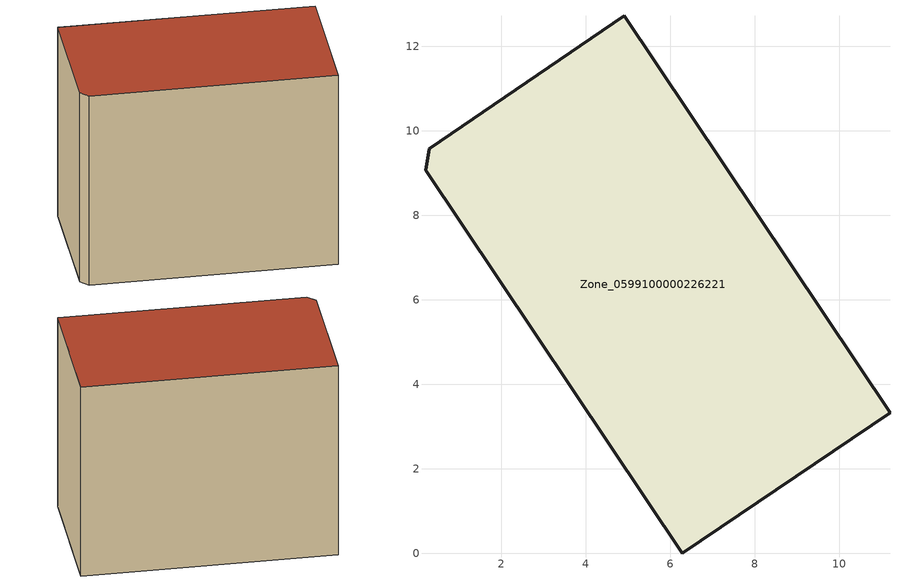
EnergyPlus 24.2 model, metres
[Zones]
Zone_0599100000226221
 floor ground (C_G): 0.2,9.07 0.3,9.58 4.91,12.73 11.2,3.33 6.28,0 z0
 wall outside (C_F): 6.28,0 11.2,3.33 4.91,12.73 0.3,9.58 0.2,9.07 6.28,0 z0:9.54
 roof outside (C_R): 0.3,9.58 0.2,9.07 6.28,0 11.2,3.33 4.91,12.73 z9.54
[BUILDING]
Pand.0599100000226221: North Axis=0; Terrain=City; Loads Convergence Tolerance Value=0.04; Temperature Convergence Tolerance Value=0.4; Solar Distribution=FullExterior; Maximum Number of Warmup Days=25; Minimum Number of Warmup Days=1
[Site:Location]
Rotterdam.The.Hague.AP_ZH_NLD Design_Conditions: Latitude=51.96; Longitude=4.45; Time Zone=1; Elevation=-4.5
[SITE:GROUNDTEMPERATURE:BUILDINGSURFACE]
18, 18, 18, 18, 18, 18, 18, 18, 18, 18, 18, 18
[MATERIAL] Thermal Absorptance=0.9; Solar Absorptance=0.7; Visible Absorptance=0.7
Name | Roughness | Thickness | Conductivity | Density | Specific Heat
G.TI.1946 | MediumSmooth | 0.15 | 1 | 540 | 1210
F.TI.1946 | Rough | 0.3 | 0.857143 | 1920 | 840
R.TI.1946 | MediumRough | 0.2 | 0.1 | 1500 | 1000
[CONSTRUCTION]
C_G: G.TI.1946
C_F: F.TI.1946
C_R: R.TI.1946
[ZONE]
Zone_0599100000226221: Type=1; Multiplier=1; Ceiling Height=Autocalculate; Volume=Autocalculate; Floor Area=autocalculate; Part of Total Floor Area=Yes
[ZONEINFILTRATION:DESIGNFLOWRATE]
Infil_Zone_0599100000226221: Zone or ZoneList or Space or SpaceList=Zone_0599100000226221; Schedule=AlwaysOn; Design Flow Rate Calculation Method=Flow/Area; Flow Rate per Floor Area=0.003; Constant Term Coefficient=1; Temperature Term Coefficient=0; Velocity Term Coefficient=0; Velocity Squared Term Coefficient=0
[HVACTEMPLATE:ZONE:IDEALLOADSAIRSYSTEM]
Zone_0599100000226221: Maximum Heating Supply Air Temperature=50; Minimum Cooling Supply Air Temperature=13; Maximum Heating Supply Air Humidity Ratio=0.0156; Minimum Cooling Supply Air Humidity Ratio=0.0077; Heating Limit=NoLimit; Cooling Limit=NoLimit; Dehumidification Control Type=ConstantSensibleHeatRatio; Cooling Sensible Heat Ratio=0.7; Dehumidification Setpoint=60; Humidification Control Type=None; Humidification Setpoint=30; Outdoor Air Method=None; Outdoor Air Flow Rate per Person=0.00944; Outdoor Air Flow Rate per Zone Floor Area=0; Outdoor Air Flow Rate per Zone=0; Demand Controlled Ventilation Type=None; Outdoor Air Economizer Type=NoEconomizer; Heat Recovery Type=None; Sensible Heat Recovery Effectiveness=0.7; Latent Heat Recovery Effectiveness=0.65
[ZONECONTROL:THERMOSTAT]
ThermostatControl_Zone_0599100000226221: Zone or ZoneList=Zone_0599100000226221; Control Type Schedule=DualSetpointControlType; Control 1=Thermostat_Zone_0599100000226221; Temperature Difference Between Cutout And Setpoint=0
[THERMOSTATSETPOINT:DUALSETPOINT]
Thermostat_Zone_0599100000226221: Heating Setpoint Temperature Schedule=HeatingSetpoint_Zone_0599100000226221; Cooling Setpoint Temperature Schedule=CoolingSetpoint_Zone_0599100000226221
[SCHEDULE:COMPACT]
HeatingSetpoint_Zone_0599100000226221: Through: 12/31, For: AllDays, Until: 24:00, 21
CoolingSetpoint_Zone_0599100000226221: Through: 12/31, For: AllDays, Until: 24:00, 24
DualSetpointControlType: Through: 12/31, For: AllDays, Until: 24:00, 4
AlwaysOn: Through: 12/31, For: AllDays, Until: 24:00, 1
